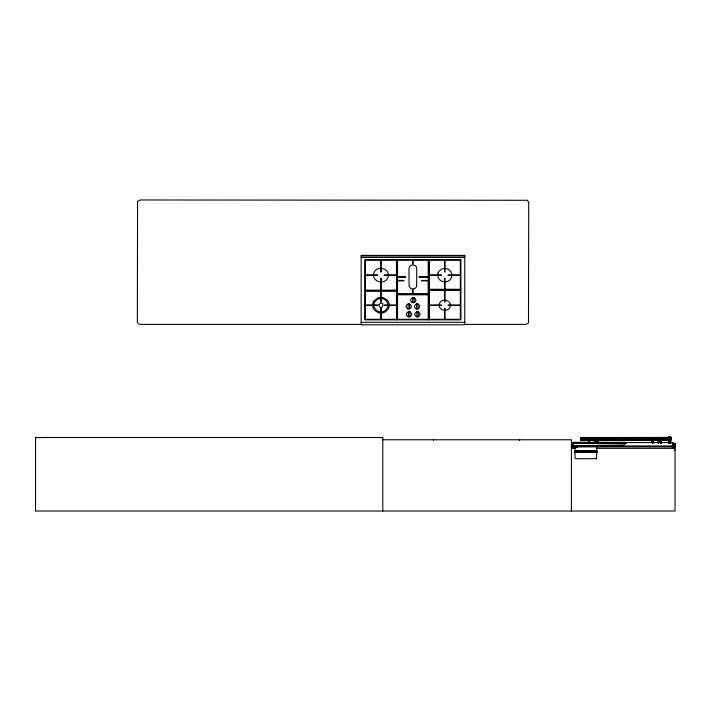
<?xml version="1.0" encoding="UTF-8"?>
<svg xmlns="http://www.w3.org/2000/svg" width="711" height="711" viewBox="0 0 711 711"><rect width="100%" height="100%" fill="white"/><g stroke="black" fill="none" stroke-linecap="round" stroke-linejoin="round"><path stroke-width="1.07" d="M625.929 442.402L625.822 443.513L623.414 444.997L573.066 445.726L571.662 444.926L573.066 442.784L625.929 442.793M588.495 442.171L588.495 440.269L589.268 439.825L668.669 439.78M588.815 440.047L588.806 442.1L589.268 439.825L589.232 443.131M595.143 442.1L594.68 439.825L594.716 443.131M597.507 443.06L597.044 439.762L597.08 443.06M652.44 442.1L652.902 439.825L652.867 443.131M658.777 442.1L658.315 439.825L658.35 443.131M661.141 443.06L660.679 439.762L660.715 443.06M668.5 439.487L668.5 442.784L668.589 439.531L669.86 439.896L670.855 439.14L669.575 439.931L668.296 439.14L668.411 437.647L669.798 437.069L670.855 437.843L669.353 437.069L668.207 438.127L668.411 439.336L669.433 439.922M669.291 439.896C667.949 448.463 672.091 435.967 668.935 438.163C669.282 441.567 673.006 437.292 669.131 437.123L668.242 438.491L669.131 439.86L670.793 439.194L670.74 437.647C671.051 441.078 665.772 437.736 670.793 437.78L670.944 438.936L669.575 439.718M595.409 442.162L595.045 439.993M597.773 443.06L597.782 440.171L597.818 443.06L597.782 440.171L597.044 439.762M658.315 439.825L658.866 440.109L658.964 442.135L659.079 440.26L659.088 442.171M661.399 443.06L661.417 440.171L661.452 443.06L661.417 440.171L660.679 439.762M670.651 439.274C669.309 448.694 672.73 437.327 669.575 439.905L669.362 439.807M674.766 443.904L674.712 448.17L674.757 443.931L675.414 443.797L674.597 448.152L674.632 446.144L571.813 446.144L571.848 448.152L571.511 444.855M659.035 442.162L659.044 440.242M588.548 442.162L588.584 440.207M652.254 442.135L652.28 440.162L652.902 439.825M670.855 439.14L670.126 439.816L670.055 442.802L670.651 442.793L668.527 442.802L668.296 439.14L668.935 438.82M594.876 443.131L594.929 439.931M597.24 443.06L597.302 439.869M658.502 443.131L658.564 439.931M660.866 443.06L660.928 439.869M668.207 438.856C668.251 437.407 667.878 439.007 668.891 438.714M668.838 437.478L668.384 437.887L669.575 437.052C670.731 437.043 671.611 439.558 670.215 438.82M580.594 439.069L581.278 438.385L667.016 438.607L666.305 439.274L581.278 439.274L580.594 438.598M667.016 439.051L666.989 438.598M674.846 446.57L674.988 444.002L674.837 446.606M666.918 439.114L666.918 438.554M669.353 439.176L669.211 439.851L668.349 439.194M669.798 437.807C669.798 436.021 671.611 439.185 670.02 437.123C668.1 437.123 670.66 437.523 669.575 437.052L668.136 438.491C668.633 439.709 668.171 437.016 668.251 438.696M668.696 438.634L667.38 438.385M670.908 438.491L670.58 437.754L670.944 438.936L670.126 439.816M625.929 443.015L573.066 442.784L571.617 444.517L572.684 445.69M625.929 443.122L573.066 442.882L571.768 445.139M596.902 447.201L596.502 458.648L575.821 458.773L575.003 458.062L575.012 447.575L577.794 446.837M580.567 438.509C581.296 434.972 581.536 442.491 580.567 439.336M667.016 438.509C666.305 434.972 666.029 442.518 667.016 439.336M666.305 437.549L667.016 438.189L580.594 438.189L581.278 437.469L669.282 437.692M666.989 439.611L666.305 439.851M668.393 438.172L669.575 439.931L670.74 439.336L670.891 438.278M668.251 438.278L668.918 439.771L668.864 438.607C667.656 436.785 670.109 438.047 668.562 437.478L668.296 437.843M580.567 438.189L581.278 437.549L669.575 437.416L670.615 438.216L669.851 439.531L668.536 438.767L669.131 437.123L669.353 437.807M667.016 439.158L580.567 439.158M670.802 438.687L670.944 438.047M571.617 447.37L571.848 446.641L571.742 448.17L571.475 447.548M668.562 437.754L668.971 437.301M668.411 437.816L668.891 438.269M670.766 437.887L670.02 437.123L668.731 437.327L668.384 438.874M668.971 439.682L668.384 439.096L668.838 439.505M670.402 438.491L670.944 438.936M670.686 439.06L670.224 439.771L670.082 438.998M583.029 437.692L583.651 437.754M668.509 437.878L668.962 437.425M572.906 443.264L571.911 443.993M670.304 439.496L669.131 439.86M580.594 438.376L666.989 438.376M670.295 439.016L670.766 438.874L669.904 439.131M669.904 437.852L670.277 437.265L670.855 437.843M665.372 437.496L665.016 440.065M669.069 438.998L668.527 442.802M670.589 437.478L670.1 437.772M571.724 444.233L572.337 443.717L571.804 444.108M667.38 437.585L667.38 440.002M667.656 437.656L668.669 437.754M670.606 439.487L670.5 442.802M674.179 446.615L674.712 446.375L571.813 446.321M674.961 443.797L675.219 444.384M572.159 443.806L572.444 443.673M582.211 439.78L590.548 439.718M670.357 439.576L670.74 439.336L670.144 439.602M588.912 439.985L589.081 443.131M412.433 297.802L410.94 299.038A2.32 2.32 0 0 0 410.807 300.904C411.5 302.93 414.629 303.108 415.58 301.206A2.32 2.32 0 0 0 415.713 299.34L414.415 297.927L412.433 297.802A2.728 2.728 0 0 1 414.415 297.927M409.509 308.805L411.002 307.579A2.32 2.32 0 0 0 411.136 305.712C410.443 303.686 407.305 303.508 406.354 305.41A2.32 2.32 0 0 0 406.221 307.276L407.527 308.681A2.728 2.728 0 0 0 408.167 308.894L407.527 308.681M417.917 308.805L419.41 307.579A2.32 2.32 0 0 0 419.543 305.712C418.85 303.686 415.713 303.508 414.762 305.41A2.32 2.32 0 0 0 414.629 307.276L415.935 308.681L417.25 308.93A2.728 2.728 0 0 1 415.935 308.681M408.158 311.978L406.665 313.204A2.32 2.32 0 0 0 406.532 315.071C407.225 317.097 410.354 317.284 411.305 315.373A2.32 2.32 0 0 0 411.447 313.507L410.14 312.102L408.158 311.978A2.728 2.728 0 0 1 410.14 312.102M416.566 311.978L415.073 313.204A2.32 2.32 0 0 0 414.94 315.071C415.633 317.097 418.77 317.284 419.721 315.373A2.32 2.32 0 0 0 419.854 313.507L418.548 312.102L416.566 311.978A2.728 2.728 0 0 1 418.548 312.102M667.38 438.198L668.669 438.118M583.651 437.398L583.144 437.541M582.291 439.22L657.035 439.105M595.934 458.782L596.502 458.648M669.78 439.807L669.38 439.727M669.575 439.833L670.277 439.709L670.029 439.274M412.86 289.119L415.606 288.053L416.61 286.409L416.744 268.518C416.806 263.772 408.914 263.772 408.976 268.518L409.109 286.409L410.914 288.63L412.993 289.119M583.144 446.188L585.286 445.921M670.26 438.269L670.731 437.816M668.731 437.327L669.984 437.221M667.38 439.336L668.464 439.06M582.567 439.94L582.567 437.647M582.567 440.082L582.211 437.496M665.016 438.269L657.035 438.26M361.144 255.987L464.763 255.987M361.144 257.453L464.763 257.453M365.374 274.908L377.63 274.908L377.63 275.397L365.374 275.397M396.498 274.908L384.233 274.908L384.233 275.397L396.498 275.397M429.222 274.908L441.415 274.908L441.415 275.397L429.222 275.397M460.346 274.908L448.152 274.908L448.152 275.397L460.346 275.397M397.538 276.739L405.661 276.739L405.661 277.228L397.538 277.228M428.182 276.739L419.126 276.739L419.126 277.228L428.182 277.228M397.538 280.41L403.857 280.41L403.857 280.898L397.538 280.898M428.182 280.41L421.605 280.41L421.605 280.898L428.182 280.898M428.706 289.741L460.915 289.741M364.805 290.639L397.014 290.639M397.014 294.301L428.706 294.301M365.374 304.983L377.568 304.983L377.568 305.472L365.374 305.472M396.498 304.983L384.304 304.983L384.304 305.472L396.498 305.472M429.222 304.983L441.415 304.983L441.415 305.472L429.222 305.472M460.346 304.983L448.152 304.983L448.152 305.472L460.346 305.472M361.144 322.314L464.763 322.314M361.846 324.394L140.2 324.394L138.467 323.932L137.347 322.136L137.57 201.373L140.2 199.978L527.286 200.28L528.708 202.235L528.495 322.998L525.864 324.394L464.905 324.394M596.769 448.339L675.041 448.339L675.041 511.022L35.55 511.022L35.55 437.505L382.794 437.505L382.794 511.022M590.548 437.718L582.291 437.647M593.401 437.718L654.182 437.647L654.182 439.949M657.035 437.718L665.389 437.585L665.292 439.949M582.291 437.949L654.182 437.949M590.548 438.26L582.567 438.269M593.401 438.26L654.182 438.26M668.144 438.491L668.855 438.491M670.295 438.491L670.997 438.491M667.38 438.767L668.669 438.767M580.576 438.829L667.007 438.829M667.753 439.211L668.669 439.211M382.794 439.771L571.413 439.771L571.413 511.022M583.651 439.78L588.921 439.878M668.669 440.047L581.278 440.109L580.594 439.611M588.859 440.198C588.468 440.784 578.425 439.922 581.278 439.851L667.736 440.038M594.405 440.198L653.178 440.198M658.724 440.198L668.669 440.207L668.669 437.345L669.175 437.541M573.066 442.42L625.929 442.438L573.066 442.402L573.11 444.473M573.066 442.562L673.317 442.544L673.335 448.339L673.193 442.544M668.5 442.793L670.651 442.793M573.066 442.651L625.929 442.962M585.366 445.921L596.876 446.17M571.813 446.864L674.632 446.864M571.413 448.339L575.821 448.339M575.003 450.881L596.902 450.881M575.003 450.996L596.902 451.041M575.003 451.103L596.902 451.138M575.003 451.387L596.902 451.387M575.003 451.521L596.902 451.521M575.003 451.565L596.902 451.565M575.003 451.974L596.902 451.956M575.003 452.098L596.902 452.063M575.003 452.205L596.902 452.152M575.003 452.32L596.902 452.32M669.575 442.802L669.86 439.896M666.305 437.469L667.016 438.145M582.958 439.674L583.651 440.136M668.82 442.802L669.024 439.816M35.55 437.505L41.06 437.612M669.922 437.194L669.362 437.167M669.575 437.265C670.606 436.865 671.015 439.043 670.74 437.647L669.771 437.256M583.651 440.047L583.029 439.7L583.464 440.127M660.812 439.807L661.337 443.06M658.439 439.878L658.937 440.162M594.814 439.878L595.418 440.242L595.329 442.135M597.596 440.047L597.702 443.06L597.675 440.091M670.686 437.923L670.144 437.381L670.455 438.349M674.828 447.37L674.739 446.33L674.979 447.619M652.654 439.931L652.716 443.131M571.653 444.375L571.662 444.935M675.121 450.036L674.446 449.93M673.077 442.544L673.077 448.339M673.006 442.544L673.006 448.339M672.855 442.544L672.855 448.339M672.713 442.606L672.588 448.339L672.517 442.606M672.366 442.606L672.366 448.339M670.34 439.709L670.34 442.784M669.575 437.052L669.575 437.772M666.989 437.932L666.989 439.736M666.802 437.603L666.802 440.056M666.66 437.487L666.66 440.171M666.483 437.416L666.483 440.242M665.372 437.398L665.372 440.269M660.386 439.762L660.386 443.06M658.013 439.825L658.013 443.131M657.035 437.594L657.035 439.949M653.196 439.825L653.196 443.131M596.751 439.762L596.751 443.06M594.387 439.825L594.387 443.131M593.401 437.594L593.401 439.949M590.548 437.594L590.548 439.949M589.57 439.825L589.57 443.131M584.664 439.78L584.575 439.611M582.211 437.398L582.211 440.269M581.1 437.416L581.1 440.242M580.923 437.487L580.923 440.171M580.78 437.603L580.78 440.056M580.665 437.754L580.665 439.905M580.594 437.932L580.594 439.736M574.079 446.428L574.079 448.339M573.741 446.428L573.653 448.339M573.599 446.41L573.599 448.339M573.377 442.544L573.377 444.473M573.377 446.41L573.377 448.339M573.253 442.544L573.253 444.473M573.253 446.41L573.253 448.339M573.164 446.41L573.11 448.339M571.466 444.757L571.466 446.286M519.661 439.771L519.661 440.385M445.042 260.164L445.042 271.975L444.526 271.975L444.526 260.164M445.042 289.253L445.042 278.33L444.526 278.33L444.526 289.253M445.042 290.23L445.042 302.051L444.526 302.051L444.526 290.23M445.042 319.319L445.042 308.396L444.526 308.396L444.526 319.319M433.47 439.771L433.47 440.385M428.706 259.631L428.706 319.852M413.118 260.164L413.118 263.941L412.602 263.941L412.602 260.164M413.118 293.812L413.118 290.204L412.602 290.204L412.602 293.812M397.014 259.631L397.014 319.852M381.194 260.164L381.194 272.037L380.678 272.037L380.678 260.164M381.194 290.15L381.194 278.268L380.678 278.268L380.678 290.15M381.194 291.128L381.194 302.051L380.678 302.051L380.678 291.128M381.194 319.319L381.194 308.396L380.678 308.396L380.678 319.319M414.086 302.433A2.728 2.728 0 0 1 412.113 302.308M407.847 304.184A2.728 2.728 0 0 1 409.829 304.308M416.255 304.184A2.728 2.728 0 0 1 418.237 304.308M409.812 316.608A2.728 2.728 0 0 1 407.838 316.475M418.228 316.608A2.728 2.728 0 0 1 416.246 316.475M652.129 440.269L652.129 442.171L652.165 440.242M439.398 303.89C437.514 310.529 448.552 313.089 450.17 306.557C452.054 299.918 441.016 297.358 439.398 303.89M373.799 273.353C371.258 282.143 385.869 285.609 388.064 276.961C390.615 268.171 375.995 264.705 373.799 273.353M378.812 304.69C381.834 313.755 386.153 298.256 378.812 304.69M438.047 272.971C436.75 276.446 438.989 280.445 442.473 281.512A7.51 7.51 0 0 0 447.912 281.192C453.494 279.005 452.871 270.287 447.103 268.802A7.51 7.51 0 0 0 441.655 269.114L438.874 271.398L438.047 272.971M374.137 300.753L373.142 302.557A7.412 7.412 0 0 0 373.426 308.538L374.59 310.254L378.11 312.573A8.745 8.745 0 0 0 384.447 312.307L387.735 309.703L388.73 307.89A7.412 7.412 0 0 0 388.446 301.908L387.282 300.193L383.762 297.873A8.745 8.745 0 0 0 377.417 298.14L374.137 300.753M375.355 301.046L374.395 302.557A6.372 6.372 0 0 0 374.306 307.694L376.51 310.485L378.101 311.391A7.519 7.519 0 0 0 383.558 311.471L385.184 310.618L387.468 307.899A6.372 6.372 0 0 0 387.557 302.753L385.362 299.962L383.762 299.055A7.519 7.519 0 0 0 378.314 298.976L375.355 301.046M667.736 437.434L667.736 440.1L667.736 437.327M464.763 255.373L361.144 255.373L361.144 324.794L464.763 324.794L464.763 255.373M460.915 259.631L364.805 259.631L364.805 319.852L460.915 319.852L460.915 259.631M396.498 260.164L365.374 260.164L365.374 290.15L396.498 290.15L396.498 260.164M428.182 260.164L397.538 260.164L397.538 293.812L428.182 293.812L428.182 260.164M460.346 260.164L429.222 260.164L429.222 289.253L460.346 289.253L460.346 260.164M460.346 290.23L429.222 290.23L429.222 319.319L460.346 319.319L460.346 290.23M396.498 291.128L365.374 291.128L365.374 319.319L396.498 319.319L396.498 291.128M428.182 294.789L397.538 294.789L397.538 319.319L428.182 319.319L428.182 294.789M414.149 297.678L412.7 297.678L412.7 302.557L414.149 302.557L414.149 297.678M409.572 304.059L408.123 304.059L408.123 308.93L409.572 308.93L409.572 304.059M417.979 304.059L416.53 304.059L416.53 308.93L417.979 308.93L417.979 304.059M409.874 311.853L408.425 311.853L408.425 316.724L409.874 316.724L409.874 311.853M418.281 311.853L416.833 311.853L416.833 316.724L418.281 316.724L418.281 311.853M596.893 446.224L596.422 445.921L596.902 446.277M571.697 446.286L571.688 444.695L571.697 446.286M573.928 448.339L573.928 446.428L573.857 448.339"/></g></svg>
